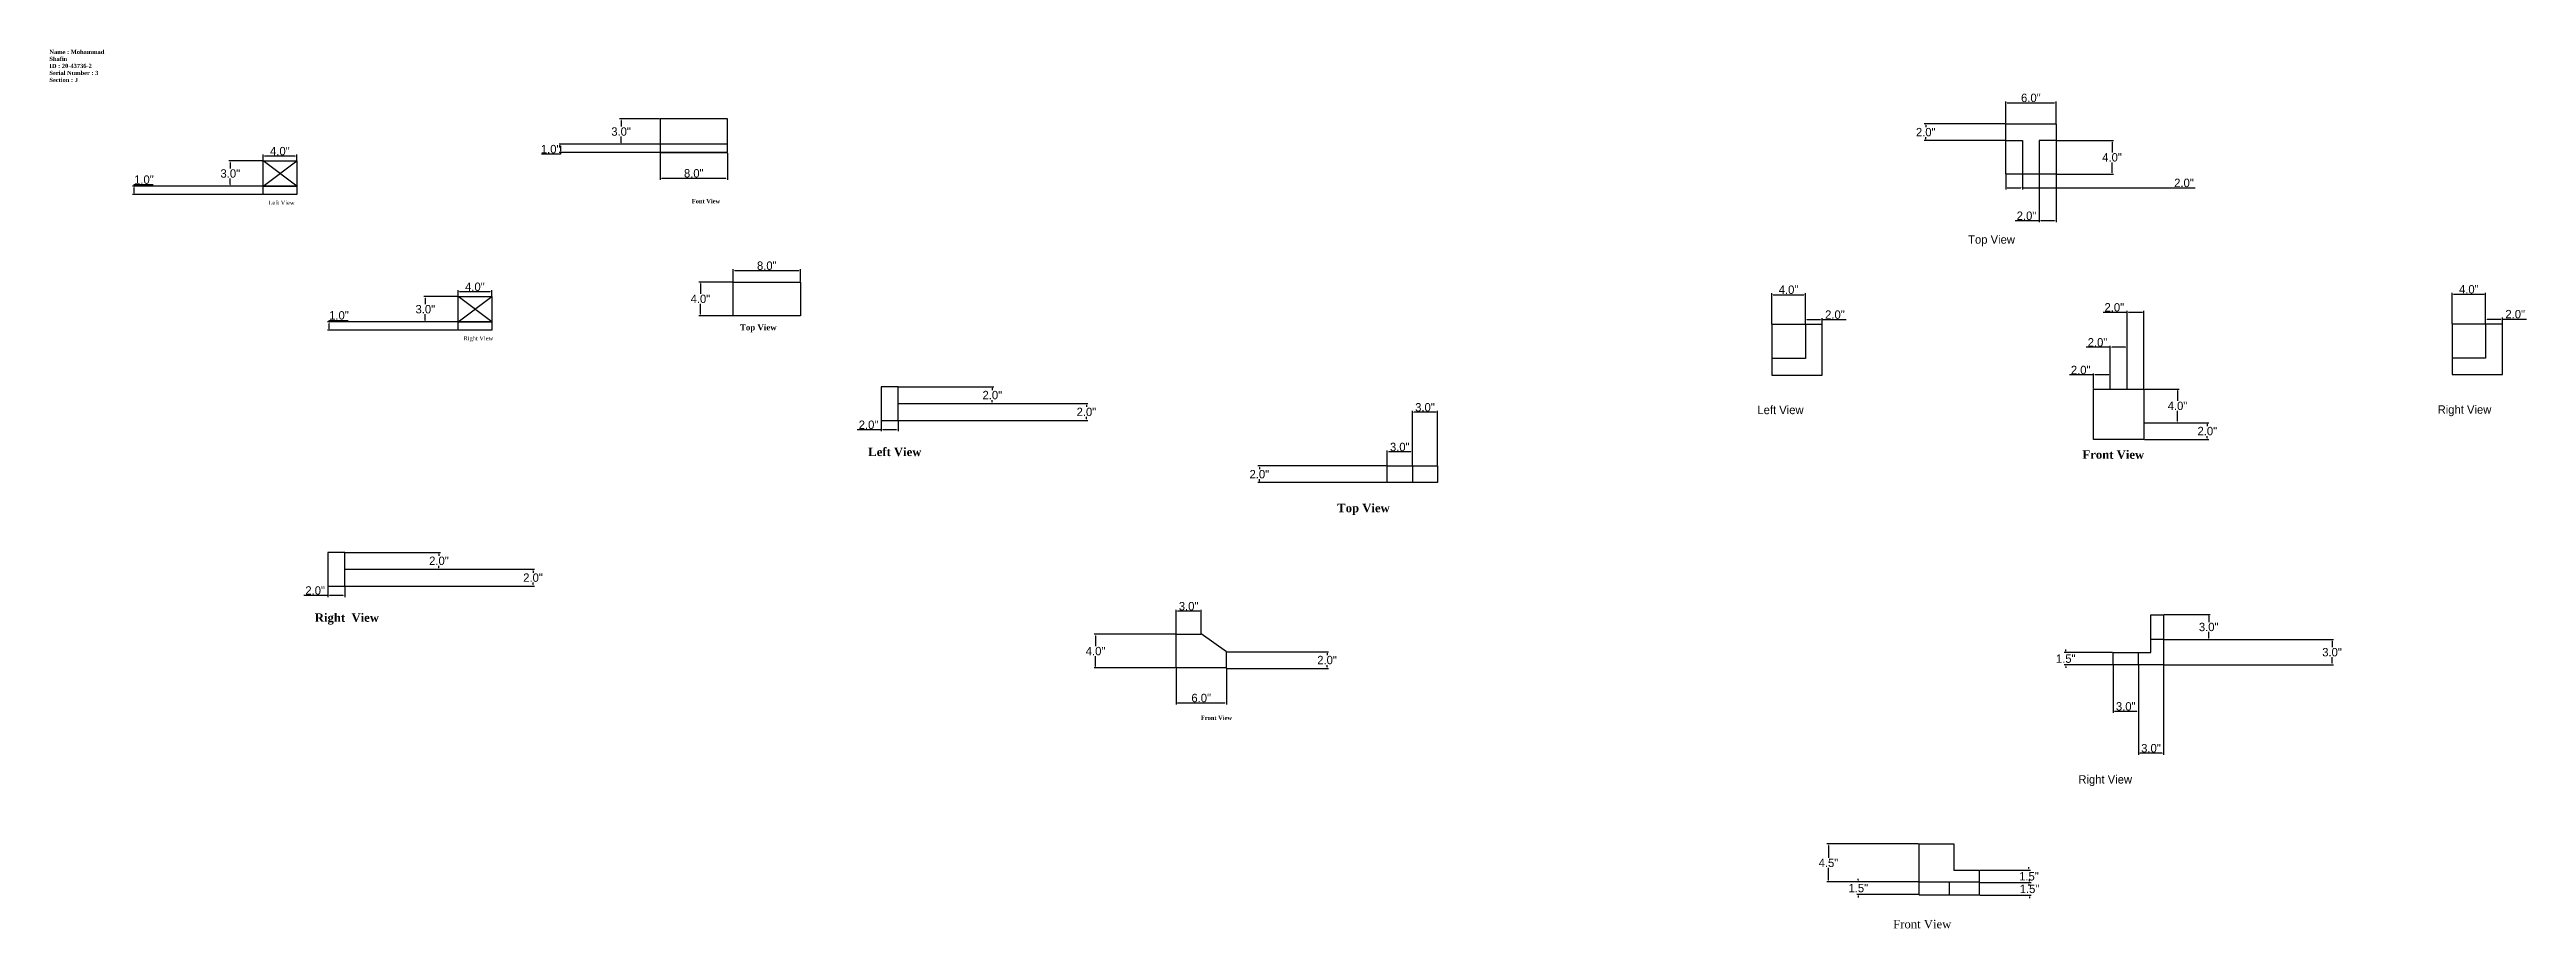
# Model space of a CAD drawing. Header units: inches. Extents: x 49 to 343, y -25 to 79.
import ezdxf

# ---------------------------------------------------------------- set-up
doc = ezdxf.new("R2010")
doc.units = ezdxf.units.IN
doc.header["$MEASUREMENT"] = 0
doc.dimstyles.get("Standard").update_dxf_attribs({"dimtxt": 1, "dimasz": 0.18, "dimexe": 0.18, "dimexo": 0.0625, "dimgap": 0.09, "dimtad": 1, "dimtih": 1, "dimtoh": 1, "dimdec": 1, "dimzin": 0, "dimdsep": 46, "dimlunit": 3, "dimtxsty": 'Standard', "dimcen": 0.09, "dimadec": 0, "dimazin": 0, "dimtfac": 1, "dimtdec": 1, "dimtofl": 0, "dimtmove": 0, "dimatfit": 3, "dimfxl": 0, "dimtolj": 1, "dimtzin": 0, "dimarcsym": 0})

# ---------------------------------------------------------------- blocks, each defined once
blk = doc.blocks.new('*D2')
at = {"color": 0, "lineweight": -2}
for p, q in [((129.98, 51.56), (129.98, 53.03)), ((137.8, 52.85), (130.16, 52.85)), ((137.98, 51.56), (137.98, 53.03))]:
    blk.add_line(p, q, dxfattribs=at)
at = {"color": 0}
for points in [[(130.16, 52.88), (130.16, 52.82), (129.98, 52.85)], [(137.8, 52.88), (137.8, 52.82), (137.98, 52.85)]]:
    blk.add_solid(points, dxfattribs=at)
at = {"layer": 'Defpoints', "color": 0}
for p in [(129.98, 52.85), (129.98, 51.49), (137.98, 51.49)]:
    blk.add_point(p, dxfattribs=at)
at = {"color": 0, "insert": (133.98, 53.44), "char_height": 1, "attachment_point": 5}
blk.add_mtext('\\A1;8.0"', dxfattribs=at)
blk = doc.blocks.new('*D3')
at = {"color": 0, "lineweight": -2}
for p, q in [((129.92, 51.49), (125.9, 51.49)), ((126.08, 51.31), (126.08, 50.08)), ((129.92, 47.49), (125.9, 47.49)), ((126.08, 47.67), (126.08, 48.9))]:
    blk.add_line(p, q, dxfattribs=at)
at = {"color": 0}
for points in [[(126.05, 51.31), (126.11, 51.31), (126.08, 51.49)], [(126.05, 47.67), (126.11, 47.67), (126.08, 47.49)]]:
    blk.add_solid(points, dxfattribs=at)
at = {"layer": 'Defpoints', "color": 0}
for p in [(129.98, 51.49), (126.08, 47.49), (129.98, 47.49)]:
    blk.add_point(p, dxfattribs=at)
at = {"color": 0, "insert": (126.08, 49.49), "char_height": 1, "attachment_point": 5}
blk.add_mtext('\\A1;4.0"', dxfattribs=at)
blk = doc.blocks.new('*D4')
at = {"color": 0, "lineweight": -2}
for p, q in [((74.03, 65.97), (74.03, 66.66)), ((77.85, 66.48), (74.21, 66.48)), ((78.03, 65.97), (78.03, 66.66))]:
    blk.add_line(p, q, dxfattribs=at)
at = {"color": 0}
for points in [[(74.21, 66.51), (74.21, 66.45), (74.03, 66.48)], [(77.85, 66.51), (77.85, 66.45), (78.03, 66.48)]]:
    blk.add_solid(points, dxfattribs=at)
at = {"layer": 'Defpoints', "color": 0}
for p in [(74.03, 66.48), (74.03, 65.91), (78.03, 65.91)]:
    blk.add_point(p, dxfattribs=at)
at = {"color": 0, "insert": (76.03, 67.07), "char_height": 1, "attachment_point": 5}
blk.add_mtext('\\A1;4.0"', dxfattribs=at)
blk = doc.blocks.new('*D5')
at = {"color": 0, "lineweight": -2}
for p, q in [((73.97, 65.91), (69.95, 65.91)), ((70.13, 65.73), (70.13, 65)), ((73.97, 62.91), (69.95, 62.91)), ((70.13, 63.09), (70.13, 63.82))]:
    blk.add_line(p, q, dxfattribs=at)
at = {"color": 0}
for points in [[(70.1, 65.73), (70.16, 65.73), (70.13, 65.91)], [(70.1, 63.09), (70.16, 63.09), (70.13, 62.91)]]:
    blk.add_solid(points, dxfattribs=at)
at = {"layer": 'Defpoints', "color": 0}
for p in [(70.13, 65.91), (74.03, 65.91), (74.03, 62.91)]:
    blk.add_point(p, dxfattribs=at)
at = {"color": 0, "insert": (70.13, 64.41), "char_height": 1, "attachment_point": 5}
blk.add_mtext('\\A1;3.0"', dxfattribs=at)
blk = doc.blocks.new('*D6')
at = {"color": 0, "lineweight": -2}
for p, q in [((73.97, 62.91), (58.5, 62.91)), ((73.97, 61.91), (58.5, 61.91)), ((58.68, 62.91), (58.68, 63.09)), ((58.68, 63.09), (60.94, 63.09)), ((58.68, 62.09), (58.68, 62.73))]:
    blk.add_line(p, q, dxfattribs=at)
at = {"color": 0}
for points in [[(58.65, 62.73), (58.71, 62.73), (58.68, 62.91)], [(58.65, 62.09), (58.71, 62.09), (58.68, 61.91)]]:
    blk.add_solid(points, dxfattribs=at)
at = {"layer": 'Defpoints', "color": 0}
for p in [(58.68, 62.91), (74.03, 62.91), (74.03, 61.91)]:
    blk.add_point(p, dxfattribs=at)
at = {"color": 0, "insert": (59.85, 63.68), "char_height": 1, "attachment_point": 5}
blk.add_mtext('\\A1;1.0"', dxfattribs=at)
blk = doc.blocks.new('*D7')
at = {"color": 0, "lineweight": -2}
for p, q in [((121.23, 70.9), (116.46, 70.9)), ((121.23, 67.9), (116.46, 67.9)), ((116.64, 70.72), (116.64, 69.99)), ((116.64, 68.08), (116.64, 68.81))]:
    blk.add_line(p, q, dxfattribs=at)
at = {"color": 0}
for points in [[(116.61, 70.72), (116.67, 70.72), (116.64, 70.9)], [(116.61, 68.08), (116.67, 68.08), (116.64, 67.9)]]:
    blk.add_solid(points, dxfattribs=at)
at = {"layer": 'Defpoints', "color": 0}
for p in [(116.64, 70.9), (121.29, 70.9), (121.29, 67.9)]:
    blk.add_point(p, dxfattribs=at)
at = {"color": 0, "insert": (116.64, 69.4), "char_height": 1, "attachment_point": 5}
blk.add_mtext('\\A1;3.0"', dxfattribs=at)
blk = doc.blocks.new('*D8')
at = {"color": 0, "lineweight": -2}
for p, q in [((121.29, 66.83), (121.29, 63.66)), ((129.29, 66.83), (129.29, 63.66)), ((121.47, 63.84), (129.11, 63.84))]:
    blk.add_line(p, q, dxfattribs=at)
at = {"color": 0}
for points in [[(121.47, 63.87), (121.47, 63.81), (121.29, 63.84)], [(129.11, 63.87), (129.11, 63.81), (129.29, 63.84)]]:
    blk.add_solid(points, dxfattribs=at)
at = {"layer": 'Defpoints', "color": 0}
for p in [(121.29, 66.9), (129.29, 66.9), (129.29, 63.84)]:
    blk.add_point(p, dxfattribs=at)
at = {"color": 0, "insert": (125.29, 64.43), "char_height": 1, "attachment_point": 5}
blk.add_mtext('\\A1;8.0"', dxfattribs=at)
blk = doc.blocks.new('*D9')
at = {"color": 0, "lineweight": -2}
for p, q in [((129.23, 67.9), (109.25, 67.9)), ((109.43, 66.72), (107.17, 66.72)), ((129.23, 66.9), (109.25, 66.9)), ((109.43, 67.72), (109.43, 67.08)), ((109.43, 66.9), (109.43, 66.72))]:
    blk.add_line(p, q, dxfattribs=at)
at = {"color": 0}
for points in [[(109.4, 67.72), (109.46, 67.72), (109.43, 67.9)], [(109.4, 67.08), (109.46, 67.08), (109.43, 66.9)]]:
    blk.add_solid(points, dxfattribs=at)
at = {"layer": 'Defpoints', "color": 0}
for p in [(129.29, 67.9), (109.43, 66.9), (129.29, 66.9)]:
    blk.add_point(p, dxfattribs=at)
at = {"color": 0, "insert": (108.26, 67.31), "char_height": 1, "attachment_point": 5}
blk.add_mtext('\\A1;1.0"', dxfattribs=at)
blk = doc.blocks.new('*D14')
at = {"color": 0, "lineweight": -2}
for p, q in [((97.24, 49.82), (97.24, 50.52)), ((101.06, 50.34), (97.42, 50.34)), ((101.24, 49.82), (101.24, 50.52))]:
    blk.add_line(p, q, dxfattribs=at)
at = {"color": 0}
for points in [[(97.42, 50.37), (97.42, 50.31), (97.24, 50.34)], [(101.06, 50.37), (101.06, 50.31), (101.24, 50.34)]]:
    blk.add_solid(points, dxfattribs=at)
at = {"layer": 'Defpoints', "color": 0}
for p in [(97.24, 50.34), (97.24, 49.76), (101.24, 49.76)]:
    blk.add_point(p, dxfattribs=at)
at = {"color": 0, "insert": (99.24, 50.93), "char_height": 1, "attachment_point": 5}
blk.add_mtext('\\A1;4.0"', dxfattribs=at)
blk = doc.blocks.new('*D15')
at = {"color": 0, "lineweight": -2}
for p, q in [((97.18, 49.76), (93.16, 49.76)), ((93.34, 49.58), (93.34, 48.85)), ((93.34, 46.94), (93.34, 47.67)), ((97.18, 46.76), (93.16, 46.76))]:
    blk.add_line(p, q, dxfattribs=at)
at = {"color": 0}
for points in [[(93.31, 49.58), (93.37, 49.58), (93.34, 49.76)], [(93.31, 46.94), (93.37, 46.94), (93.34, 46.76)]]:
    blk.add_solid(points, dxfattribs=at)
at = {"layer": 'Defpoints', "color": 0}
for p in [(93.34, 49.76), (97.24, 49.76), (97.24, 46.76)]:
    blk.add_point(p, dxfattribs=at)
at = {"color": 0, "insert": (93.34, 48.26), "char_height": 1, "attachment_point": 5}
blk.add_mtext('\\A1;3.0"', dxfattribs=at)
blk = doc.blocks.new('*D16')
at = {"color": 0, "lineweight": -2}
for p, q in [((97.18, 46.76), (81.71, 46.76)), ((97.18, 45.76), (81.71, 45.76)), ((81.89, 46.76), (81.89, 46.94)), ((81.89, 46.94), (84.15, 46.94)), ((81.89, 45.94), (81.89, 46.58))]:
    blk.add_line(p, q, dxfattribs=at)
at = {"color": 0}
for points in [[(81.86, 46.58), (81.92, 46.58), (81.89, 46.76)], [(81.86, 45.94), (81.92, 45.94), (81.89, 45.76)]]:
    blk.add_solid(points, dxfattribs=at)
at = {"layer": 'Defpoints', "color": 0}
for p in [(81.89, 46.76), (97.24, 46.76), (97.24, 45.76)]:
    blk.add_point(p, dxfattribs=at)
at = {"color": 0, "insert": (83.06, 47.53), "char_height": 1, "attachment_point": 5}
blk.add_mtext('\\A1;1.0"', dxfattribs=at)
blk = doc.blocks.new('*D17')
at = {"color": 0, "lineweight": -2}
for p, q in [((207.81, 29.7), (207.81, 31.46)), ((210.63, 31.28), (207.99, 31.28)), ((210.81, 29.7), (210.81, 31.46))]:
    blk.add_line(p, q, dxfattribs=at)
at = {"color": 0}
for points in [[(207.99, 31.31), (207.99, 31.25), (207.81, 31.28)], [(210.63, 31.31), (210.63, 31.25), (210.81, 31.28)]]:
    blk.add_solid(points, dxfattribs=at)
at = {"layer": 'Defpoints', "color": 0}
for p in [(207.81, 31.28), (207.81, 29.63), (210.81, 29.63)]:
    blk.add_point(p, dxfattribs=at)
at = {"color": 0, "insert": (209.31, 31.87), "char_height": 1, "attachment_point": 5}
blk.add_mtext('\\A1;3.0"', dxfattribs=at)
blk = doc.blocks.new('*D18')
at = {"color": 0, "lineweight": -2}
for p, q in [((210.81, 29.7), (210.81, 36.18)), ((213.63, 36), (210.99, 36)), ((213.81, 29.7), (213.81, 36.18))]:
    blk.add_line(p, q, dxfattribs=at)
at = {"color": 0}
for points in [[(210.99, 36.03), (210.99, 35.97), (210.81, 36)], [(213.63, 36.03), (213.63, 35.97), (213.81, 36)]]:
    blk.add_solid(points, dxfattribs=at)
at = {"layer": 'Defpoints', "color": 0}
for p in [(210.81, 36), (210.81, 29.63), (213.81, 29.63)]:
    blk.add_point(p, dxfattribs=at)
at = {"color": 0, "insert": (212.31, 36.59), "char_height": 1, "attachment_point": 5}
blk.add_mtext('\\A1;3.0"', dxfattribs=at)
blk = doc.blocks.new('*D19')
at = {"color": 0, "lineweight": -2}
for p, q in [((207.75, 29.63), (192.42, 29.63)), ((207.75, 27.63), (192.42, 27.63)), ((192.6, 29.45), (192.6, 29.22)), ((192.6, 27.81), (192.6, 28.04))]:
    blk.add_line(p, q, dxfattribs=at)
at = {"color": 0}
for points in [[(192.57, 29.45), (192.63, 29.45), (192.6, 29.63)], [(192.57, 27.81), (192.63, 27.81), (192.6, 27.63)]]:
    blk.add_solid(points, dxfattribs=at)
at = {"layer": 'Defpoints', "color": 0}
for p in [(192.6, 29.63), (207.81, 29.63), (207.81, 27.63)]:
    blk.add_point(p, dxfattribs=at)
at = {"color": 0, "insert": (192.6, 28.63), "char_height": 1, "attachment_point": 5}
blk.add_mtext('\\A1;2.0"', dxfattribs=at)
blk = doc.blocks.new('*D20')
at = {"color": 0, "lineweight": -2}
for p, q in [((147.61, 33.92), (144.75, 33.92)), ((147.61, 34.98), (147.61, 33.74)), ((149.43, 33.92), (147.79, 33.92)), ((149.61, 34.98), (149.61, 33.74))]:
    blk.add_line(p, q, dxfattribs=at)
at = {"color": 0}
for points in [[(147.79, 33.95), (147.79, 33.89), (147.61, 33.92)], [(149.43, 33.95), (149.43, 33.89), (149.61, 33.92)]]:
    blk.add_solid(points, dxfattribs=at)
at = {"layer": 'Defpoints', "color": 0}
for p in [(147.61, 35.04), (147.61, 33.92), (149.61, 35.04)]:
    blk.add_point(p, dxfattribs=at)
at = {"color": 0, "insert": (146.09, 34.51), "char_height": 1, "attachment_point": 5}
blk.add_mtext('\\A1;2.0"', dxfattribs=at)
blk = doc.blocks.new('*D21')
at = {"color": 0, "lineweight": -2}
for p, q in [((149.67, 39.04), (161, 39.04)), ((160.82, 38.86), (160.82, 38.63)), ((149.67, 37.04), (161, 37.04)), ((160.82, 37.22), (160.82, 37.45))]:
    blk.add_line(p, q, dxfattribs=at)
at = {"color": 0}
for points in [[(160.79, 38.86), (160.85, 38.86), (160.82, 39.04)], [(160.79, 37.22), (160.85, 37.22), (160.82, 37.04)]]:
    blk.add_solid(points, dxfattribs=at)
at = {"layer": 'Defpoints', "color": 0}
for p in [(149.61, 39.04), (160.82, 39.04), (149.61, 37.04)]:
    blk.add_point(p, dxfattribs=at)
at = {"color": 0, "insert": (160.82, 38.04), "char_height": 1, "attachment_point": 5}
blk.add_mtext('\\A1;2.0"', dxfattribs=at)
blk = doc.blocks.new('*D22')
at = {"color": 0, "lineweight": -2}
for p, q in [((149.67, 37.04), (172.2, 37.04)), ((172.02, 36.86), (172.02, 36.63)), ((172.02, 35.22), (172.02, 35.45)), ((149.67, 35.04), (172.2, 35.04))]:
    blk.add_line(p, q, dxfattribs=at)
at = {"color": 0}
for points in [[(171.99, 36.86), (172.05, 36.86), (172.02, 37.04)], [(171.99, 35.22), (172.05, 35.22), (172.02, 35.04)]]:
    blk.add_solid(points, dxfattribs=at)
at = {"layer": 'Defpoints', "color": 0}
for p in [(149.61, 37.04), (172.02, 37.04), (149.61, 35.04)]:
    blk.add_point(p, dxfattribs=at)
at = {"color": 0, "insert": (172.02, 36.04), "char_height": 1, "attachment_point": 5}
blk.add_mtext('\\A1;2.0"', dxfattribs=at)
blk = doc.blocks.new('*D27')
at = {"color": 0, "lineweight": -2}
for p, q in [((81.75, 15.26), (81.75, 14.02)), ((83.75, 15.26), (83.75, 14.02)), ((81.75, 14.2), (78.89, 14.2)), ((83.57, 14.2), (81.93, 14.2))]:
    blk.add_line(p, q, dxfattribs=at)
at = {"color": 0}
for points in [[(81.93, 14.23), (81.93, 14.17), (81.75, 14.2)], [(83.57, 14.23), (83.57, 14.17), (83.75, 14.2)]]:
    blk.add_solid(points, dxfattribs=at)
at = {"layer": 'Defpoints', "color": 0}
for p in [(81.75, 15.32), (83.75, 15.32), (81.75, 14.2)]:
    blk.add_point(p, dxfattribs=at)
at = {"color": 0, "insert": (80.23, 14.79), "char_height": 1, "attachment_point": 5}
blk.add_mtext('\\A1;2.0"', dxfattribs=at)
blk = doc.blocks.new('*D28')
at = {"color": 0, "lineweight": -2}
for p, q in [((83.81, 19.32), (95.14, 19.32)), ((94.96, 19.14), (94.96, 18.91)), ((94.96, 17.5), (94.96, 17.73)), ((83.81, 17.32), (95.14, 17.32))]:
    blk.add_line(p, q, dxfattribs=at)
at = {"color": 0}
for points in [[(94.93, 19.14), (94.99, 19.14), (94.96, 19.32)], [(94.93, 17.5), (94.99, 17.5), (94.96, 17.32)]]:
    blk.add_solid(points, dxfattribs=at)
at = {"layer": 'Defpoints', "color": 0}
for p in [(83.75, 19.32), (94.96, 19.32), (83.75, 17.32)]:
    blk.add_point(p, dxfattribs=at)
at = {"color": 0, "insert": (94.96, 18.32), "char_height": 1, "attachment_point": 5}
blk.add_mtext('\\A1;2.0"', dxfattribs=at)
blk = doc.blocks.new('*D29')
at = {"color": 0, "lineweight": -2}
for p, q in [((83.81, 17.32), (106.34, 17.32)), ((83.81, 15.32), (106.34, 15.32)), ((106.16, 17.14), (106.16, 16.91)), ((106.16, 15.5), (106.16, 15.73))]:
    blk.add_line(p, q, dxfattribs=at)
at = {"color": 0}
for points in [[(106.13, 17.14), (106.19, 17.14), (106.16, 17.32)], [(106.13, 15.5), (106.19, 15.5), (106.16, 15.32)]]:
    blk.add_solid(points, dxfattribs=at)
at = {"layer": 'Defpoints', "color": 0}
for p in [(83.75, 17.32), (83.75, 15.32), (106.16, 17.32)]:
    blk.add_point(p, dxfattribs=at)
at = {"color": 0, "insert": (106.16, 16.32), "char_height": 1, "attachment_point": 5}
blk.add_mtext('\\A1;2.0"', dxfattribs=at)
blk = doc.blocks.new('*D30')
at = {"color": 0, "lineweight": -2}
for p, q in [((182.68, 5.51), (182.68, 1.23)), ((188.68, 5.51), (188.68, 1.23)), ((182.86, 1.41), (188.5, 1.41))]:
    blk.add_line(p, q, dxfattribs=at)
at = {"color": 0}
for points in [[(182.86, 1.44), (182.86, 1.38), (182.68, 1.41)], [(188.5, 1.44), (188.5, 1.38), (188.68, 1.41)]]:
    blk.add_solid(points, dxfattribs=at)
at = {"layer": 'Defpoints', "color": 0}
for p in [(182.68, 5.58), (188.68, 5.58), (188.68, 1.41)]:
    blk.add_point(p, dxfattribs=at)
at = {"color": 0, "insert": (185.68, 2), "char_height": 1, "attachment_point": 5}
blk.add_mtext('\\A1;6.0"', dxfattribs=at)
blk = doc.blocks.new('*D31')
at = {"color": 0, "lineweight": -2}
for p, q in [((182.62, 9.58), (172.93, 9.58)), ((173.11, 9.4), (173.11, 8.17)), ((173.11, 5.76), (173.11, 6.99)), ((182.62, 5.58), (172.93, 5.58))]:
    blk.add_line(p, q, dxfattribs=at)
at = {"color": 0}
for points in [[(173.08, 9.4), (173.14, 9.4), (173.11, 9.58)], [(173.08, 5.76), (173.14, 5.76), (173.11, 5.58)]]:
    blk.add_solid(points, dxfattribs=at)
at = {"layer": 'Defpoints', "color": 0}
for p in [(173.11, 9.58), (182.68, 9.58), (182.68, 5.58)]:
    blk.add_point(p, dxfattribs=at)
at = {"color": 0, "insert": (173.11, 7.58), "char_height": 1, "attachment_point": 5}
blk.add_mtext('\\A1;4.0"', dxfattribs=at)
blk = doc.blocks.new('*D32')
at = {"color": 0, "lineweight": -2}
for p, q in [((182.68, 9.64), (182.68, 12.51)), ((185.5, 12.33), (182.86, 12.33)), ((185.68, 9.64), (185.68, 12.51))]:
    blk.add_line(p, q, dxfattribs=at)
at = {"color": 0}
for points in [[(182.86, 12.36), (182.86, 12.3), (182.68, 12.33)], [(185.5, 12.36), (185.5, 12.3), (185.68, 12.33)]]:
    blk.add_solid(points, dxfattribs=at)
at = {"layer": 'Defpoints', "color": 0}
for p in [(182.68, 12.33), (182.68, 9.58), (185.68, 9.58)]:
    blk.add_point(p, dxfattribs=at)
at = {"color": 0, "insert": (184.18, 12.92), "char_height": 1, "attachment_point": 5}
blk.add_mtext('\\A1;3.0"', dxfattribs=at)
blk = doc.blocks.new('*D33')
at = {"color": 0, "lineweight": -2}
for p, q in [((188.75, 7.51), (200.84, 7.51)), ((200.66, 7.33), (200.66, 7.1)), ((200.66, 5.69), (200.66, 5.92)), ((188.75, 5.51), (200.84, 5.51))]:
    blk.add_line(p, q, dxfattribs=at)
at = {"color": 0}
for points in [[(200.63, 7.33), (200.69, 7.33), (200.66, 7.51)], [(200.63, 5.69), (200.69, 5.69), (200.66, 5.51)]]:
    blk.add_solid(points, dxfattribs=at)
at = {"layer": 'Defpoints', "color": 0}
for p in [(188.68, 7.51), (188.68, 5.51), (200.66, 5.51)]:
    blk.add_point(p, dxfattribs=at)
at = {"color": 0, "insert": (200.66, 6.51), "char_height": 1, "attachment_point": 5}
blk.add_mtext('\\A1;2.0"', dxfattribs=at)
blk = doc.blocks.new('*D35')
at = {"color": 0, "lineweight": -2}
for p, q in [((281.42, 70.4), (281.42, 73)), ((281.6, 72.82), (287.24, 72.82)), ((287.42, 70.4), (287.42, 73))]:
    blk.add_line(p, q, dxfattribs=at)
at = {"color": 0}
for points in [[(281.6, 72.85), (281.6, 72.79), (281.42, 72.82)], [(287.24, 72.85), (287.24, 72.79), (287.42, 72.82)]]:
    blk.add_solid(points, dxfattribs=at)
at = {"layer": 'Defpoints', "color": 0}
for p in [(287.42, 72.82), (281.42, 70.33), (287.42, 70.33)]:
    blk.add_point(p, dxfattribs=at)
at = {"color": 0, "insert": (284.42, 73.41), "char_height": 1, "attachment_point": 5}
blk.add_mtext('\\A1;6.0"', dxfattribs=at)
blk = doc.blocks.new('*D36')
at = {"color": 0, "lineweight": -2}
for p, q in [((281.35, 70.33), (271.73, 70.33)), ((281.35, 68.33), (271.73, 68.33)), ((271.91, 70.15), (271.91, 69.92)), ((271.91, 68.51), (271.91, 68.74))]:
    blk.add_line(p, q, dxfattribs=at)
at = {"color": 0}
for points in [[(271.88, 70.15), (271.94, 70.15), (271.91, 70.33)], [(271.88, 68.51), (271.94, 68.51), (271.91, 68.33)]]:
    blk.add_solid(points, dxfattribs=at)
at = {"layer": 'Defpoints', "color": 0}
for p in [(271.91, 70.33), (281.42, 70.33), (281.42, 68.33)]:
    blk.add_point(p, dxfattribs=at)
at = {"color": 0, "insert": (271.91, 69.33), "char_height": 1, "attachment_point": 5}
blk.add_mtext('\\A1;2.0"', dxfattribs=at)
blk = doc.blocks.new('*D37')
at = {"color": 0, "lineweight": -2}
for p, q in [((287.48, 68.33), (294.26, 68.33)), ((294.08, 68.15), (294.08, 66.92)), ((294.08, 64.51), (294.08, 65.74)), ((287.48, 64.33), (294.26, 64.33))]:
    blk.add_line(p, q, dxfattribs=at)
at = {"color": 0}
for points in [[(294.05, 68.15), (294.11, 68.15), (294.08, 68.33)], [(294.05, 64.51), (294.11, 64.51), (294.08, 64.33)]]:
    blk.add_solid(points, dxfattribs=at)
at = {"layer": 'Defpoints', "color": 0}
for p in [(287.42, 68.33), (294.08, 68.33), (287.42, 64.33)]:
    blk.add_point(p, dxfattribs=at)
at = {"color": 0, "insert": (294.08, 66.33), "char_height": 1, "attachment_point": 5}
blk.add_mtext('\\A1;4.0"', dxfattribs=at)
blk = doc.blocks.new('*D38')
at = {"color": 0, "lineweight": -2}
for p, q in [((285.42, 64.27), (285.42, 58.61)), ((287.42, 64.27), (287.42, 58.61)), ((285.42, 58.79), (282.56, 58.79)), ((287.24, 58.79), (285.6, 58.79))]:
    blk.add_line(p, q, dxfattribs=at)
at = {"color": 0}
for points in [[(285.6, 58.82), (285.6, 58.76), (285.42, 58.79)], [(287.24, 58.82), (287.24, 58.76), (287.42, 58.79)]]:
    blk.add_solid(points, dxfattribs=at)
at = {"layer": 'Defpoints', "color": 0}
for p in [(285.42, 64.33), (287.42, 64.33), (285.42, 58.79)]:
    blk.add_point(p, dxfattribs=at)
at = {"color": 0, "insert": (283.9, 59.38), "char_height": 1, "attachment_point": 5}
blk.add_mtext('\\A1;2.0"', dxfattribs=at)
blk = doc.blocks.new('*D39')
at = {"color": 0, "lineweight": -2}
for p, q in [((281.42, 64.27), (281.42, 62.52)), ((281.6, 62.7), (283.24, 62.7)), ((283.42, 64.27), (283.42, 62.52)), ((283.42, 62.7), (303.98, 62.7))]:
    blk.add_line(p, q, dxfattribs=at)
at = {"color": 0}
for points in [[(281.6, 62.73), (281.6, 62.67), (281.42, 62.7)], [(283.24, 62.73), (283.24, 62.67), (283.42, 62.7)]]:
    blk.add_solid(points, dxfattribs=at)
at = {"layer": 'Defpoints', "color": 0}
for p in [(281.42, 64.33), (283.42, 64.33), (283.42, 62.7)]:
    blk.add_point(p, dxfattribs=at)
at = {"color": 0, "insert": (302.64, 63.29), "char_height": 1, "attachment_point": 5}
blk.add_mtext('\\A1;2.0"', dxfattribs=at)
blk = doc.blocks.new('*D40')
at = {"color": 0, "lineweight": -2}
for p, q in [((334.54, 46.54), (334.54, 50.22)), ((338.54, 46.54), (338.54, 50.22)), ((334.72, 50.04), (338.36, 50.04))]:
    blk.add_line(p, q, dxfattribs=at)
at = {"color": 0}
for points in [[(334.72, 50.07), (334.72, 50.01), (334.54, 50.04)], [(338.36, 50.07), (338.36, 50.01), (338.54, 50.04)]]:
    blk.add_solid(points, dxfattribs=at)
at = {"layer": 'Defpoints', "color": 0}
for p in [(338.54, 50.04), (334.54, 46.48), (338.54, 46.48)]:
    blk.add_point(p, dxfattribs=at)
at = {"color": 0, "insert": (336.54, 50.63), "char_height": 1, "attachment_point": 5}
blk.add_mtext('\\A1;4.0"', dxfattribs=at)
blk = doc.blocks.new('*D41')
at = {"color": 0, "lineweight": -2}
for p, q in [((338.54, 46.54), (338.54, 47.26)), ((340.54, 46.54), (340.54, 47.26)), ((338.72, 47.08), (340.36, 47.08)), ((340.54, 47.08), (343.4, 47.08))]:
    blk.add_line(p, q, dxfattribs=at)
at = {"color": 0}
for points in [[(338.72, 47.11), (338.72, 47.05), (338.54, 47.08)], [(340.36, 47.11), (340.36, 47.05), (340.54, 47.08)]]:
    blk.add_solid(points, dxfattribs=at)
at = {"layer": 'Defpoints', "color": 0}
for p in [(338.54, 46.48), (340.54, 47.08), (340.54, 46.48)]:
    blk.add_point(p, dxfattribs=at)
at = {"color": 0, "insert": (342.06, 47.67), "char_height": 1, "attachment_point": 5}
blk.add_mtext('\\A1;2.0"', dxfattribs=at)
blk = doc.blocks.new('*D45')
at = {"color": 0, "lineweight": -2}
for p, q in [((253.58, 46.5), (253.58, 50.17)), ((257.58, 46.5), (257.58, 50.17)), ((253.76, 49.99), (257.4, 49.99))]:
    blk.add_line(p, q, dxfattribs=at)
at = {"color": 0}
for points in [[(253.76, 50.02), (253.76, 49.96), (253.58, 49.99)], [(257.4, 50.02), (257.4, 49.96), (257.58, 49.99)]]:
    blk.add_solid(points, dxfattribs=at)
at = {"layer": 'Defpoints', "color": 0}
for p in [(257.58, 49.99), (253.58, 46.43), (257.58, 46.43)]:
    blk.add_point(p, dxfattribs=at)
at = {"color": 0, "insert": (255.58, 50.58), "char_height": 1, "attachment_point": 5}
blk.add_mtext('\\A1;4.0"', dxfattribs=at)
blk = doc.blocks.new('*D46')
at = {"color": 0, "lineweight": -2}
for p, q in [((257.58, 46.5), (257.58, 47.21)), ((259.58, 46.5), (259.58, 47.21)), ((257.76, 47.03), (259.4, 47.03)), ((259.58, 47.03), (262.44, 47.03))]:
    blk.add_line(p, q, dxfattribs=at)
at = {"color": 0}
for points in [[(257.76, 47.06), (257.76, 47), (257.58, 47.03)], [(259.4, 47.06), (259.4, 47), (259.58, 47.03)]]:
    blk.add_solid(points, dxfattribs=at)
at = {"layer": 'Defpoints', "color": 0}
for p in [(257.58, 46.43), (259.58, 47.03), (259.58, 46.43)]:
    blk.add_point(p, dxfattribs=at)
at = {"color": 0, "insert": (261.1, 47.62), "char_height": 1, "attachment_point": 5}
blk.add_mtext('\\A1;2.0"', dxfattribs=at)
blk = doc.blocks.new('*D48')
at = {"color": 0, "lineweight": -2}
for p, q in [((291.87, 40.44), (289.01, 40.44)), ((291.87, 38.82), (291.87, 40.62)), ((293.69, 40.44), (292.05, 40.44)), ((293.87, 38.82), (293.87, 40.62))]:
    blk.add_line(p, q, dxfattribs=at)
at = {"color": 0}
for points in [[(292.05, 40.47), (292.05, 40.41), (291.87, 40.44)], [(293.69, 40.47), (293.69, 40.41), (293.87, 40.44)]]:
    blk.add_solid(points, dxfattribs=at)
at = {"layer": 'Defpoints', "color": 0}
for p in [(291.87, 40.44), (291.87, 38.76), (293.87, 38.76)]:
    blk.add_point(p, dxfattribs=at)
at = {"color": 0, "insert": (290.35, 41.03), "char_height": 1, "attachment_point": 5}
blk.add_mtext('\\A1;2.0"', dxfattribs=at)
blk = doc.blocks.new('*D49')
at = {"color": 0, "lineweight": -2}
for p, q in [((293.87, 43.73), (291.01, 43.73)), ((293.87, 38.82), (293.87, 43.91)), ((295.69, 43.73), (294.05, 43.73)), ((295.87, 38.82), (295.87, 43.91))]:
    blk.add_line(p, q, dxfattribs=at)
at = {"color": 0}
for points in [[(294.05, 43.76), (294.05, 43.7), (293.87, 43.73)], [(295.69, 43.76), (295.69, 43.7), (295.87, 43.73)]]:
    blk.add_solid(points, dxfattribs=at)
at = {"layer": 'Defpoints', "color": 0}
for p in [(293.87, 43.73), (293.87, 38.76), (295.87, 38.76)]:
    blk.add_point(p, dxfattribs=at)
at = {"color": 0, "insert": (292.35, 44.32), "char_height": 1, "attachment_point": 5}
blk.add_mtext('\\A1;2.0"', dxfattribs=at)
blk = doc.blocks.new('*D50')
at = {"color": 0, "lineweight": -2}
for p, q in [((295.87, 47.89), (293.01, 47.89)), ((295.87, 38.82), (295.87, 48.07)), ((297.69, 47.89), (296.05, 47.89)), ((297.87, 38.82), (297.87, 48.07))]:
    blk.add_line(p, q, dxfattribs=at)
at = {"color": 0}
for points in [[(296.05, 47.92), (296.05, 47.86), (295.87, 47.89)], [(297.69, 47.92), (297.69, 47.86), (297.87, 47.89)]]:
    blk.add_solid(points, dxfattribs=at)
at = {"layer": 'Defpoints', "color": 0}
for p in [(295.87, 47.89), (295.87, 38.76), (297.87, 38.76)]:
    blk.add_point(p, dxfattribs=at)
at = {"color": 0, "insert": (294.35, 48.48), "char_height": 1, "attachment_point": 5}
blk.add_mtext('\\A1;2.0"', dxfattribs=at)
blk = doc.blocks.new('*D51')
at = {"color": 0, "lineweight": -2}
for p, q in [((297.94, 38.76), (302.05, 38.76)), ((301.87, 38.58), (301.87, 37.35)), ((301.87, 34.94), (301.87, 36.17)), ((297.94, 34.76), (302.05, 34.76))]:
    blk.add_line(p, q, dxfattribs=at)
at = {"color": 0}
for points in [[(301.84, 38.58), (301.9, 38.58), (301.87, 38.76)], [(301.84, 34.94), (301.9, 34.94), (301.87, 34.76)]]:
    blk.add_solid(points, dxfattribs=at)
at = {"layer": 'Defpoints', "color": 0}
for p in [(297.87, 38.76), (301.87, 38.76), (297.87, 34.76)]:
    blk.add_point(p, dxfattribs=at)
at = {"color": 0, "insert": (301.87, 36.76), "char_height": 1, "attachment_point": 5}
blk.add_mtext('\\A1;4.0"', dxfattribs=at)
blk = doc.blocks.new('*D52')
at = {"color": 0, "lineweight": -2}
for p, q in [((297.94, 34.76), (305.6, 34.76)), ((297.94, 32.76), (305.6, 32.76)), ((305.42, 34.58), (305.42, 34.35)), ((305.42, 32.94), (305.42, 33.17))]:
    blk.add_line(p, q, dxfattribs=at)
at = {"color": 0}
for points in [[(305.39, 34.58), (305.45, 34.58), (305.42, 34.76)], [(305.39, 32.94), (305.45, 32.94), (305.42, 32.76)]]:
    blk.add_solid(points, dxfattribs=at)
at = {"layer": 'Defpoints', "color": 0}
for p in [(297.87, 34.76), (297.87, 32.76), (305.42, 34.76)]:
    blk.add_point(p, dxfattribs=at)
at = {"color": 0, "insert": (305.42, 33.76), "char_height": 1, "attachment_point": 5}
blk.add_mtext('\\A1;2.0"', dxfattribs=at)
blk = doc.blocks.new('*D53')
at = {"color": 0, "lineweight": -2}
for p, q in [((300.27, 11.95), (305.76, 11.95)), ((300.27, 8.95), (305.76, 8.95)), ((305.58, 11.77), (305.58, 11.04)), ((305.58, 9.13), (305.58, 9.86))]:
    blk.add_line(p, q, dxfattribs=at)
at = {"color": 0}
for points in [[(305.55, 11.77), (305.61, 11.77), (305.58, 11.95)], [(305.55, 9.13), (305.61, 9.13), (305.58, 8.95)]]:
    blk.add_solid(points, dxfattribs=at)
at = {"layer": 'Defpoints', "color": 0}
for p in [(300.21, 11.95), (305.58, 11.95), (300.21, 8.95)]:
    blk.add_point(p, dxfattribs=at)
at = {"color": 0, "insert": (305.58, 10.45), "char_height": 1, "attachment_point": 5}
blk.add_mtext('\\A1;3.0"', dxfattribs=at)
blk = doc.blocks.new('*D54')
at = {"color": 0, "lineweight": -2}
for p, q in [((300.27, 8.95), (320.44, 8.95)), ((300.27, 5.95), (320.44, 5.95)), ((320.26, 8.77), (320.26, 8.04)), ((320.26, 6.13), (320.26, 6.86))]:
    blk.add_line(p, q, dxfattribs=at)
at = {"color": 0}
for points in [[(320.23, 8.77), (320.29, 8.77), (320.26, 8.95)], [(320.23, 6.13), (320.29, 6.13), (320.26, 5.95)]]:
    blk.add_solid(points, dxfattribs=at)
at = {"layer": 'Defpoints', "color": 0}
for p in [(300.21, 8.95), (300.21, 5.95), (320.26, 5.95)]:
    blk.add_point(p, dxfattribs=at)
at = {"color": 0, "insert": (320.26, 7.45), "char_height": 1, "attachment_point": 5}
blk.add_mtext('\\A1;3.0"', dxfattribs=at)
blk = doc.blocks.new('*D55')
at = {"color": 0, "lineweight": -2}
for p, q in [((297.21, 5.89), (297.21, -4.75)), ((300.21, 5.89), (300.21, -4.75)), ((300.03, -4.57), (297.39, -4.57))]:
    blk.add_line(p, q, dxfattribs=at)
at = {"color": 0}
for points in [[(297.39, -4.54), (297.39, -4.6), (297.21, -4.57)], [(300.03, -4.54), (300.03, -4.6), (300.21, -4.57)]]:
    blk.add_solid(points, dxfattribs=at)
at = {"layer": 'Defpoints', "color": 0}
for p in [(297.21, 5.95), (300.21, 5.95), (297.21, -4.57)]:
    blk.add_point(p, dxfattribs=at)
at = {"color": 0, "insert": (298.71, -3.98), "char_height": 1, "attachment_point": 5}
blk.add_mtext('\\A1;3.0"', dxfattribs=at)
blk = doc.blocks.new('*D56')
at = {"color": 0, "lineweight": -2}
for p, q in [((294.21, 5.89), (294.21, 0.23)), ((297.21, 5.89), (297.21, 0.23)), ((297.03, 0.41), (294.39, 0.41))]:
    blk.add_line(p, q, dxfattribs=at)
at = {"color": 0}
for points in [[(294.39, 0.44), (294.39, 0.38), (294.21, 0.41)], [(297.03, 0.44), (297.03, 0.38), (297.21, 0.41)]]:
    blk.add_solid(points, dxfattribs=at)
at = {"layer": 'Defpoints', "color": 0}
for p in [(294.21, 5.95), (297.21, 5.95), (294.21, 0.41)]:
    blk.add_point(p, dxfattribs=at)
at = {"color": 0, "insert": (295.71, 1), "char_height": 1, "attachment_point": 5}
blk.add_mtext('\\A1;3.0"', dxfattribs=at)
blk = doc.blocks.new('*D57')
at = {"color": 0, "lineweight": -2}
for p, q in [((294.15, 7.41), (288.39, 7.41)), ((294.15, 5.95), (288.39, 5.95)), ((288.57, 7.59), (288.57, 7.77)), ((288.57, 5.77), (288.57, 5.59))]:
    blk.add_line(p, q, dxfattribs=at)
at = {"color": 0}
for points in [[(288.54, 7.59), (288.6, 7.59), (288.57, 7.41)], [(288.54, 5.77), (288.6, 5.77), (288.57, 5.95)]]:
    blk.add_solid(points, dxfattribs=at)
at = {"layer": 'Defpoints', "color": 0}
for p in [(288.57, 5.95), (294.21, 7.41), (294.21, 5.95)]:
    blk.add_point(p, dxfattribs=at)
at = {"color": 0, "insert": (288.57, 6.68), "char_height": 1, "attachment_point": 5}
blk.add_mtext('\\A1;1.5"', dxfattribs=at)
blk = doc.blocks.new('*D58')
at = {"color": 0, "lineweight": -2}
for p, q in [((271.05, -19.87), (263.7, -19.87)), ((263.88, -19.69), (263.88, -19.51)), ((271.05, -21.37), (263.7, -21.37)), ((263.88, -21.55), (263.88, -21.73))]:
    blk.add_line(p, q, dxfattribs=at)
at = {"color": 0}
for points in [[(263.85, -19.69), (263.91, -19.69), (263.88, -19.87)], [(263.85, -21.55), (263.91, -21.55), (263.88, -21.37)]]:
    blk.add_solid(points, dxfattribs=at)
at = {"layer": 'Defpoints', "color": 0}
for p in [(263.88, -19.87), (271.11, -19.87), (271.11, -21.37)]:
    blk.add_point(p, dxfattribs=at)
at = {"color": 0, "insert": (263.88, -20.62), "char_height": 1, "attachment_point": 5}
blk.add_mtext('\\A1;1.5"', dxfattribs=at)
blk = doc.blocks.new('*D59')
at = {"color": 0, "lineweight": -2}
for p, q in [((271.05, -15.37), (260.15, -15.37)), ((260.33, -15.55), (260.33, -17.03)), ((271.05, -19.87), (260.15, -19.87)), ((260.33, -19.69), (260.33, -18.21))]:
    blk.add_line(p, q, dxfattribs=at)
at = {"color": 0}
for points in [[(260.3, -15.55), (260.36, -15.55), (260.33, -15.37)], [(260.3, -19.69), (260.36, -19.69), (260.33, -19.87)]]:
    blk.add_solid(points, dxfattribs=at)
at = {"layer": 'Defpoints', "color": 0}
for p in [(271.11, -15.37), (260.33, -19.87), (271.11, -19.87)]:
    blk.add_point(p, dxfattribs=at)
at = {"color": 0, "insert": (260.33, -17.62), "char_height": 1, "attachment_point": 5}
blk.add_mtext('\\A1;4.5"', dxfattribs=at)
blk = doc.blocks.new('*D60')
at = {"color": 0, "lineweight": -2}
for p, q in [((278.33, -19.97), (284.44, -19.97)), ((284.26, -19.79), (284.26, -19.61)), ((278.33, -21.47), (284.44, -21.47)), ((284.26, -21.65), (284.26, -21.83))]:
    blk.add_line(p, q, dxfattribs=at)
at = {"color": 0}
for points in [[(284.23, -19.79), (284.29, -19.79), (284.26, -19.97)], [(284.23, -21.65), (284.29, -21.65), (284.26, -21.47)]]:
    blk.add_solid(points, dxfattribs=at)
at = {"layer": 'Defpoints', "color": 0}
for p in [(278.26, -19.97), (284.26, -19.97), (278.26, -21.47)]:
    blk.add_point(p, dxfattribs=at)
at = {"color": 0, "insert": (284.26, -20.72), "char_height": 1, "attachment_point": 5}
blk.add_mtext('\\A1;1.5"', dxfattribs=at)
blk = doc.blocks.new('*D61')
at = {"color": 0, "lineweight": -2}
for p, q in [((278.33, -18.47), (284.37, -18.47)), ((278.33, -19.97), (284.37, -19.97)), ((284.19, -18.29), (284.19, -18.11)), ((284.19, -20.15), (284.19, -20.33))]:
    blk.add_line(p, q, dxfattribs=at)
at = {"color": 0}
for points in [[(284.16, -18.29), (284.22, -18.29), (284.19, -18.47)], [(284.16, -20.15), (284.22, -20.15), (284.19, -19.97)]]:
    blk.add_solid(points, dxfattribs=at)
at = {"layer": 'Defpoints', "color": 0}
for p in [(278.26, -18.47), (278.26, -19.97), (284.19, -19.97)]:
    blk.add_point(p, dxfattribs=at)
at = {"color": 0, "insert": (284.19, -19.22), "char_height": 1, "attachment_point": 5}
blk.add_mtext('\\A1;1.5"', dxfattribs=at)

msp = doc.modelspace()

# ---------------------------------------------------------------- linework, layer by layer
for p, q in [((121.29, 70.9), (121.29, 67.9)), ((129.29, 70.9), (121.29, 70.9)), ((129.29, 67.9), (129.29, 70.9)), ((121.29, 67.9), (121.29, 66.9)), ((129.29, 66.9), (129.29, 67.9)), ((281.42, 70.33), (287.42, 70.33)), ((281.42, 68.33), (281.42, 70.33)), ((281.42, 64.33), (281.42, 68.33)), ((281.42, 68.33), (283.42, 68.33)), ((283.42, 68.33), (283.42, 64.33)), ((287.42, 68.33), (285.42, 68.33)), ((285.42, 68.33), (285.42, 64.33)), ((287.42, 70.33), (287.42, 68.33)), ((287.42, 68.33), (287.42, 64.33)), ((74.03, 62.91), (74.03, 65.91)), ((74.03, 65.91), (78.03, 65.91)), ((74.03, 62.91), (78.03, 65.91)), ((78.03, 62.91), (74.03, 65.91)), ((78.03, 65.91), (78.03, 62.91)), ((121.29, 66.9), (129.29, 66.9)), ((74.03, 61.91), (74.03, 62.91)), ((74.03, 62.91), (78.03, 62.91)), ((78.03, 62.91), (74.03, 62.91)), ((78.03, 61.91), (74.03, 61.91)), ((78.03, 62.91), (78.03, 61.91)), ((283.42, 64.33), (281.42, 64.33)), ((285.42, 64.33), (283.42, 64.33)), ((287.42, 64.33), (285.42, 64.33)), ((285.42, 64.33), (285.42, 64.33)), ((129.98, 51.49), (137.98, 51.49)), ((129.98, 47.49), (129.98, 51.49)), ((137.98, 51.49), (137.98, 47.49)), ((97.24, 46.76), (97.24, 49.76)), ((97.24, 49.76), (101.24, 49.76)), ((97.24, 46.76), (101.24, 49.76)), ((101.24, 46.76), (97.24, 49.76)), ((101.24, 49.76), (101.24, 46.76)), ((137.98, 47.49), (129.98, 47.49)), ((97.24, 45.76), (97.24, 46.76)), ((97.24, 46.76), (101.24, 46.76)), ((101.24, 46.76), (97.24, 46.76)), ((101.24, 45.76), (97.24, 45.76)), ((101.24, 46.76), (101.24, 45.76)), ((253.58, 46.43), (253.58, 40.43)), ((257.58, 46.43), (253.58, 46.43)), ((259.58, 46.43), (257.58, 46.43)), ((257.58, 46.43), (257.58, 42.39)), ((259.58, 40.43), (259.58, 46.43)), ((334.54, 46.48), (334.54, 40.48)), ((338.54, 46.48), (334.54, 46.48)), ((340.54, 46.48), (338.54, 46.48)), ((338.54, 46.48), (338.54, 42.44)), ((340.54, 40.48), (340.54, 46.48)), ((257.58, 42.39), (253.58, 42.39)), ((338.54, 42.44), (334.54, 42.44)), ((147.61, 39.04), (147.61, 37.04)), ((149.61, 39.04), (147.61, 39.04)), ((149.61, 37.04), (149.61, 39.04)), ((253.58, 40.43), (257.58, 40.43)), ((257.58, 40.43), (259.58, 40.43)), ((291.87, 38.76), (293.87, 38.76)), ((291.87, 36.76), (291.87, 38.76)), ((293.87, 38.76), (295.87, 38.76)), ((295.87, 38.76), (297.87, 38.76)), ((297.87, 38.76), (297.87, 34.76)), ((334.54, 40.48), (338.54, 40.48)), ((338.54, 40.48), (340.54, 40.48)), ((147.61, 37.04), (147.61, 35.04)), ((149.61, 35.04), (149.61, 37.04)), ((149.61, 37.04), (149.61, 37.04)), ((291.87, 32.76), (291.87, 36.76)), ((147.61, 35.04), (149.61, 35.04)), ((297.87, 32.76), (291.87, 32.76)), ((297.87, 34.76), (297.87, 32.76)), ((207.81, 29.63), (210.81, 29.63)), ((207.81, 27.63), (207.81, 29.63)), ((207.81, 29.63), (210.81, 29.63)), ((210.81, 29.63), (213.81, 29.63)), ((210.81, 29.63), (210.81, 27.63)), ((213.81, 29.63), (213.81, 27.63)), ((210.81, 27.63), (207.81, 27.63)), ((213.81, 27.63), (210.81, 27.63)), ((81.75, 19.32), (81.75, 17.32)), ((83.75, 19.32), (81.75, 19.32)), ((83.75, 17.32), (83.75, 19.32)), ((81.75, 17.32), (81.75, 15.32)), ((81.75, 15.32), (83.75, 15.32)), ((83.75, 15.32), (83.75, 17.32)), ((83.75, 17.32), (83.75, 17.32)), ((298.71, 7.41), (298.71, 11.88)), ((298.71, 11.88), (300.21, 11.88)), ((300.21, 11.95), (300.21, 8.95)), ((182.68, 5.58), (182.68, 9.58)), ((182.68, 9.58), (185.68, 9.58)), ((188.68, 7.51), (185.68, 9.64)), ((300.21, 8.95), (298.71, 8.95)), ((300.21, 8.95), (300.21, 5.95)), ((188.68, 5.51), (188.68, 7.51)), ((294.21, 5.95), (294.21, 7.41)), ((294.21, 7.41), (298.71, 7.41)), ((297.21, 5.95), (294.21, 5.95)), ((297.21, 5.95), (297.21, 7.41)), ((300.21, 5.95), (297.21, 5.95)), ((188.68, 5.58), (182.68, 5.58)), ((271.11, -19.87), (271.11, -15.37)), ((271.11, -15.37), (275.26, -15.37)), ((275.26, -15.37), (275.26, -18.47)), ((271.11, -21.37), (271.11, -19.87)), ((271.11, -19.87), (278.26, -19.87)), ((274.69, -19.87), (274.69, -21.47)), ((275.26, -18.47), (278.26, -18.47)), ((278.26, -18.47), (278.26, -19.97)), ((278.26, -19.97), (278.26, -19.97)), ((278.26, -19.97), (278.26, -21.47)), ((271.11, -21.37), (271.11, -21.47)), ((278.26, -21.47), (271.11, -21.47))]:
    msp.add_line(p, q)

# ---------------------------------------------------------------- texts
at = {"attachment_point": 1}
for s, insert, char_height, width in [('{\\fTimes New Roman|b1|i0|c0|p18;Name : Mohammad Shafin\\PID : 20-43736-2\\PSerial Number : 3\\PSection : J }', (48.6, 79.13), 0.5, 7.6915), ('{\\fTimes New Roman|b0|i0|c0|p18;      Left View}', (73.52, 61.19), 0.5, 5.5701), ('{\\fTimes New Roman|b1|i0|c0|p18;Font View}', (125.06, 61.37), 0.5, 19.2705), ('Top View', (276.95, 57.06), 1, 20.2052), ('{\\fTimes New Roman|b0|i0|c0|p18;      Right View}', (96.73, 45.05), 0.5, 5.5701), ('{\\fTimes New Roman|b1|i0|c0|p18;Top View}', (130.78, 46.45), 0.7, 6.4897), ('Left View', (251.87, 36.78), 1, 16.2268), ('Right View', (332.83, 36.83), 1, 16.2268), ('{\\fTimes New Roman|b1|i0|c0|p18;Left View}', (146.05, 31.79), 1, 8.1432), ('{\\fTimes New Roman|b1|i0|c0|p18;Front View}', (290.56, 31.47), 1, 17.5237), ('{\\fTimes New Roman|b1|i0|c0|p18;                        \\H1.429x;   Top View}', (194.39, 25.11), 0.7, 17.4747), ('{\\fTimes New Roman|b1|i0|c0|p18;Right  View}', (80.19, 12.07), 1, 8.1432), ('{\\fTimes New Roman|b1|i0|c0|p18;Front View}', (185.64, -0.11), 0.5, 10.762), ('Right View', (290.07, -7.18), 1, 14.1392), ('{\\fTimes New Roman|b0|i0|c0|p18;Front View}', (268.03, -24.4), 1, 15.8648)]:
    msp.add_mtext(s, dxfattribs=dict(at, insert=insert, char_height=char_height, width=width))

# ---------------------------------------------------------------- dimensions: what is measured, and where the dimension line sits
for base, p1, p2, picture, middle in [((287.42, 72.82), (281.42, 70.33), (287.42, 70.33), '*D35', (284.42, 73.41)), ((74.03, 66.48), (78.03, 65.91), (74.03, 65.91), '*D4', (76.03, 67.07)), ((129.29, 63.84), (121.29, 66.9), (129.29, 66.9), '*D8', (125.29, 64.43)), ((285.42, 58.79), (287.42, 64.33), (285.42, 64.33), '*D38', (283.9, 59.38)), ((129.98, 52.85), (137.98, 51.49), (129.98, 51.49), '*D2', (133.98, 53.44)), ((97.24, 50.34), (101.24, 49.76), (97.24, 49.76), '*D14', (99.24, 50.93)), ((257.58, 49.99), (253.58, 46.43), (257.58, 46.43), '*D45', (255.58, 50.58)), ((338.54, 50.04), (334.54, 46.48), (338.54, 46.48), '*D40', (336.54, 50.63)), ((259.58, 47.03), (257.58, 46.43), (259.58, 46.43), '*D46', (261.1, 47.62)), ((295.87, 47.89), (297.87, 38.76), (295.87, 38.76), '*D50', (294.35, 48.48)), ((340.54, 47.08), (338.54, 46.48), (340.54, 46.48), '*D41', (342.06, 47.67)), ((293.87, 43.73), (295.87, 38.76), (293.87, 38.76), '*D49', (292.35, 44.32)), ((291.87, 40.44), (293.87, 38.76), (291.87, 38.76), '*D48', (290.35, 41.03)), ((210.81, 36), (213.81, 29.63), (210.81, 29.63), '*D18', (212.31, 36.59)), ((147.61, 33.92), (149.61, 35.04), (147.61, 35.04), '*D20', (146.09, 34.51)), ((207.81, 31.28), (210.81, 29.63), (207.81, 29.63), '*D17', (209.31, 31.87)), ((81.75, 14.2), (83.75, 15.32), (81.75, 15.32), '*D27', (80.23, 14.79)), ((182.68, 12.33), (185.68, 9.58), (182.68, 9.58), '*D32', (184.18, 12.92)), ((294.21, 0.41), (297.21, 5.95), (294.21, 5.95), '*D56', (295.71, 1)), ((297.21, -4.57), (300.21, 5.95), (297.21, 5.95), '*D55', (298.71, -3.98)), ((188.68, 1.41), (182.68, 5.58), (188.68, 5.58), '*D30', (185.68, 2))]:
    dim = msp.add_linear_dim(base=base, p1=p1, p2=p2, dimstyle='Standard')
    dim.commit()
    dim.dimension.update_dxf_attribs({"geometry": picture, "text_midpoint": middle})
for base, p1, p2, picture, middle in [((116.64, 70.9), (121.29, 67.9), (121.29, 70.9), '*D7', (116.64, 69.4)), ((109.43, 66.9), (129.29, 67.9), (129.29, 66.9), '*D9', (108.26, 67.31)), ((271.91, 70.33), (281.42, 68.33), (281.42, 70.33), '*D36', (271.91, 69.33)), ((294.08, 68.33), (287.42, 64.33), (287.42, 68.33), '*D37', (294.08, 66.33)), ((70.13, 65.91), (74.03, 62.91), (74.03, 65.91), '*D5', (70.13, 64.41)), ((58.68, 62.91), (74.03, 61.91), (74.03, 62.91), '*D6', (59.85, 63.68)), ((126.08, 47.49), (129.98, 51.49), (129.98, 47.49), '*D3', (126.08, 49.49)), ((81.89, 46.76), (97.24, 45.76), (97.24, 46.76), '*D16', (83.06, 47.53)), ((93.34, 49.76), (97.24, 46.76), (97.24, 49.76), '*D15', (93.34, 48.26)), ((160.82, 39.04), (149.61, 37.04), (149.61, 39.04), '*D21', (160.82, 38.04)), ((301.87, 38.76), (297.87, 34.76), (297.87, 38.76), '*D51', (301.87, 36.76)), ((172.02, 37.04), (149.61, 35.04), (149.61, 37.04), '*D22', (172.02, 36.04)), ((305.42, 34.76), (297.87, 32.76), (297.87, 34.76), '*D52', (305.42, 33.76)), ((192.6, 29.63), (207.81, 27.63), (207.81, 29.63), '*D19', (192.6, 28.63)), ((94.96, 19.32), (83.75, 17.32), (83.75, 19.32), '*D28', (94.96, 18.32)), ((106.16, 17.32), (83.75, 15.32), (83.75, 17.32), '*D29', (106.16, 16.32)), ((305.58, 11.95), (300.21, 8.95), (300.21, 11.95), '*D53', (305.58, 10.45)), ((173.11, 9.58), (182.68, 5.58), (182.68, 9.58), '*D31', (173.11, 7.58)), ((320.26, 5.95), (300.21, 8.95), (300.21, 5.95), '*D54', (320.26, 7.45)), ((200.66, 5.51), (188.68, 7.51), (188.68, 5.51), '*D33', (200.66, 6.51)), ((288.57, 5.95), (294.21, 7.41), (294.21, 5.95), '*D57', (288.57, 6.68)), ((260.33, -19.87), (271.11, -15.37), (271.11, -19.87), '*D59', (260.33, -17.62)), ((263.88, -19.87), (271.11, -21.37), (271.11, -19.87), '*D58', (263.88, -20.62)), ((284.19, -19.97), (278.26, -18.47), (278.26, -19.97), '*D61', (284.19, -19.22)), ((284.26, -19.97), (278.26, -21.47), (278.26, -19.97), '*D60', (284.26, -20.72))]:
    dim = msp.add_linear_dim(base=base, p1=p1, p2=p2, angle=90, dimstyle='Standard')
    dim.commit()
    dim.dimension.update_dxf_attribs({"geometry": picture, "text_midpoint": middle})
dim = msp.add_linear_dim(base=(283.42, 62.7), p1=(281.42, 64.33), p2=(283.42, 64.33), dimstyle='Standard')
dim.commit()
dim.dimension.update_dxf_attribs({"geometry": '*D39', "text_midpoint": (302.64, 62.7), "dimtype": 160})

doc.saveas('drawing.dxf')
